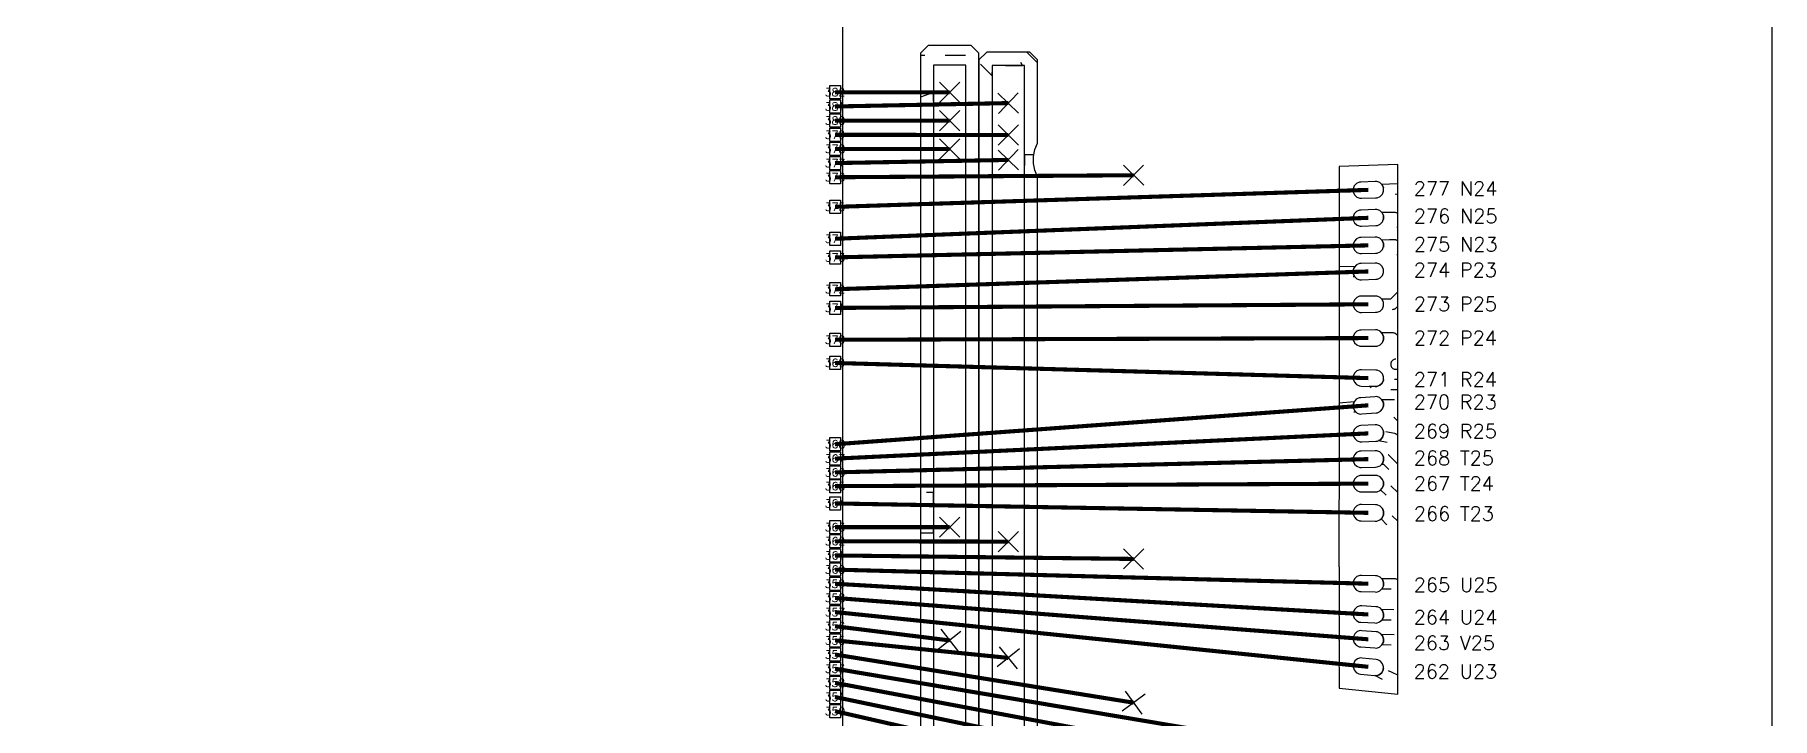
# Model space of a CAD drawing. Extents: x -8.5 to 8.5, y -8.5 to 8.5.
# Drawn here: x -0.1 to 8.5, y -2.66 to 0.72 of the extents above; entities that cross this region are included whole.
import ezdxf
from ezdxf.enums import TextEntityAlignment as Align

# ---------------------------------------------------------------- set-up
doc = ezdxf.new("R2010")
doc.units = 0
doc.header["$MEASUREMENT"] = 0
doc.linetypes.add('DASHED', pattern=[0.03, 0.015, -0.015])
for name, color, linetype in [('COPPER', 40, 'CONTINUOUS'), ('DIE_1', 5, 'CONTINUOUS'), ('DIE_PAD_1', 7, 'CONTINUOUS'), ('DIE_PAD_TEXT_1', 5, 'CONTINUOUS'), ('DIE_TEXT_1', 5, 'CONTINUOUS'), ('FINGER_PAD_1', 7, 'CONTINUOUS'), ('FINGER_TEXT_1', 4, 'CONTINUOUS'), ('RING_2', 1, 'CONTINUOUS'), ('RING_4', 3, 'CONTINUOUS'), ('TOPSOLDERMASK', 4, 'CONTINUOUS'), ('WIRE_TIER_1', 3, 'CONTINUOUS'), ('WIRE_TIER_2', 1, 'CONTINUOUS')]:
    doc.layers.add(name, color=color, linetype=linetype)
doc.styles.add('FONT0', font='romans', dxfattribs={"height": 1})

# ---------------------------------------------------------------- blocks, each defined once
blk = doc.blocks.new('FINGER-100X250OBR_1')
at = {"layer": 'FINGER_PAD_1', "flags": 128}
blk.add_lwpolyline([(0.00795, 0.07499), (-0.00795, 0.07499), (-0.02265, 0.0689), (-0.0339, 0.05765), (-0.03999, 0.04295), (-0.04, 0.035), (-0.04, -0.035), (-0.03999, -0.04295), (-0.0339, -0.05765), (-0.02265, -0.0689), (-0.00795, -0.07499), (0.00795, -0.07499), (0.02265, -0.0689), (0.0339, -0.05765), (0.03999, -0.04295), (0.04, -0.035), (0.04, 0.035), (0.03999, 0.04295), (0.0339, 0.05765), (0.02265, 0.0689)], close=True, dxfattribs=at)
blk = doc.blocks.new('WIRE_TIER_1')
at = {"layer": 'WIRE_TIER_1', "flags": 128}
for points in [[(0.04999, 0.04999), (-0.04999, -0.04998)], [(-0.04998, 0.04999), (0.04997, -0.04999)]]:
    blk.add_lwpolyline(points, dxfattribs=at)

msp = doc.modelspace()

# ---------------------------------------------------------------- linework, layer by layer
at = {"layer": 'COPPER', "linetype": 'DASHED', "ltscale": 2, "flags": 128}
for points in [[(4.53694, 0.665), (4.32306, 0.665), (4.285, 0.62694), (4.285, 0.61724), (4.5364, 0.61725), (4.575, 0.57865), (4.575, 0.62694)], [(4.73489, 0.63086), (4.61306, 0.63086), (4.575, 0.5928), (4.575, 0.57865), (4.64, 0.51365), (4.64, 0.56586), (4.7898, 0.56586), (4.78929, 0.5684), (4.77303, 0.59273), (4.773, 0.59275)], [(4.82694, 0.63086), (4.81247, 0.63086), (4.865, 0.57834), (4.865, 0.5928)], [(4.35, 0.43172), (4.285, 0.40945), (4.285, 0.35661), (4.35, 0.37888)], [(4.84625, 0.12332), (4.8, 0.12332), (4.8, 0.07334), (4.84625, 0.07334), (4.84471, 0.08109), (4.84471, 0.11557)], [(6.64681, -0.02009), (6.60557, -0.02141), (6.60557, -0.02144), (6.60557, -0.02142), (6.56713, -0.02265), (6.56954, -0.02491), (6.5761, -0.03941), (6.57661, -0.0553), (6.57099, -0.07019), (6.56873, -0.0726), (6.60714, -0.07137), (6.60714, -0.07134), (6.60716, -0.07134), (6.60716, -0.07137), (6.64681, -0.0701)], [(6.63176, -0.16155), (6.6315, -0.16156), (6.6315, -0.16155), (6.56934, -0.16221), (6.56975, -0.16258), (6.57641, -0.17704), (6.57703, -0.19293), (6.57152, -0.20785), (6.56749, -0.21221), (6.62153, -0.21164), (6.6468, -0.23692), (6.6468, -0.19611), (6.64713, -0.19404), (6.6468, -0.18574), (6.6468, -0.16662), (6.64564, -0.16576), (6.64354, -0.1645), (6.64132, -0.16345), (6.63901, -0.16262), (6.63663, -0.16203), (6.63421, -0.16167)], [(6.62969, -0.29629), (6.62913, -0.29632), (6.62913, -0.29629), (6.60623, -0.29681), (6.60623, -0.29684), (6.60622, -0.29684), (6.60622, -0.29681), (6.56777, -0.29768), (6.57017, -0.29997), (6.57659, -0.31453), (6.57695, -0.33043), (6.5712, -0.34526), (6.56891, -0.34765), (6.60733, -0.34679), (6.60733, -0.34676), (6.60734, -0.34676), (6.60734, -0.34678), (6.61958, -0.34651), (6.63975, -0.36668), (6.64157, -0.36833), (6.64354, -0.36979), (6.64564, -0.37105), (6.64679, -0.37159), (6.64679, -0.33402), (6.64702, -0.33273), (6.64679, -0.32266), (6.64679, -0.30309), (6.64554, -0.30196), (6.64357, -0.3005), (6.64147, -0.29924), (6.63925, -0.29819), (6.63694, -0.29736), (6.63456, -0.29677), (6.63214, -0.29641)], [(6.43588, -0.42884), (6.35639, -0.42965), (6.35638, -0.47963), (6.43446, -0.47883), (6.43367, -0.4781), (6.42709, -0.46361), (6.42656, -0.44772), (6.43216, -0.43282)], [(6.64678, -0.55465), (6.61088, -0.59055), (6.56864, -0.59055), (6.57054, -0.59242), (6.57673, -0.60708), (6.57683, -0.62299), (6.57084, -0.63773), (6.56807, -0.64053), (6.62176, -0.64053), (6.62421, -0.64041), (6.62663, -0.64005), (6.62901, -0.63946), (6.63132, -0.63863), (6.63354, -0.63758), (6.63564, -0.63632), (6.63761, -0.63486), (6.63943, -0.63321), (6.64108, -0.63139), (6.64211, -0.63), (6.64684, -0.62527), (6.64678, -0.61457)], [(6.62392, -0.75732), (6.62371, -0.75733), (6.60672, -0.75737), (6.60657, -0.75738), (6.56828, -0.75749), (6.57062, -0.75982), (6.57675, -0.7745), (6.57679, -0.7904), (6.57075, -0.80512), (6.56842, -0.80747), (6.60684, -0.80735), (6.60685, -0.80735), (6.6136, -0.80733), (6.63607, -0.82979), (6.63617, -0.8299), (6.63799, -0.83155), (6.63996, -0.83301), (6.64206, -0.83427), (6.64428, -0.83532), (6.64659, -0.83615), (6.64676, -0.83619), (6.64676, -0.79428), (6.64681, -0.79404), (6.64676, -0.77864), (6.64676, -0.76981), (6.64159, -0.76464), (6.63977, -0.76299), (6.6378, -0.76153), (6.6357, -0.76027), (6.63348, -0.75922), (6.63117, -0.75839), (6.62879, -0.7578), (6.62637, -0.75744)], [(6.63717, -0.88723), (6.63717, -0.88724), (6.63472, -0.88736), (6.6323, -0.88772), (6.62992, -0.88831), (6.62761, -0.88914), (6.62539, -0.89019), (6.62329, -0.89145), (6.62132, -0.89291), (6.6195, -0.89456), (6.61785, -0.89638), (6.61639, -0.89835), (6.61513, -0.90045), (6.61408, -0.90267), (6.61325, -0.90498), (6.61266, -0.90736), (6.6123, -0.90978), (6.61218, -0.91223), (6.6123, -0.91468), (6.61266, -0.9171), (6.61325, -0.91948), (6.61408, -0.92179), (6.61513, -0.92401), (6.61639, -0.92611), (6.61785, -0.92808), (6.6195, -0.9299), (6.62132, -0.93155), (6.62329, -0.93301), (6.62539, -0.93427), (6.62761, -0.93532), (6.62992, -0.93615), (6.6323, -0.93674), (6.63472, -0.9371), (6.63717, -0.93722), (6.63717, -0.93723), (6.64675, -0.93723), (6.64675, -0.88723)], [(6.57659, -0.98724), (6.57649, -0.99075), (6.56999, -1.00528), (6.55842, -1.0162), (6.54356, -1.02188), (6.53561, -1.02166), (6.50657, -1.02084), (6.51553, -1.0298), (6.51563, -1.02991), (6.51745, -1.03156), (6.51942, -1.03302), (6.52152, -1.03428), (6.52374, -1.03533), (6.52605, -1.03616), (6.52843, -1.03675), (6.53085, -1.03711), (6.5333, -1.03723), (6.5333, -1.03724), (6.64675, -1.03723), (6.64675, -0.98725)], [(6.43163, -1.09724), (6.35634, -1.10494), (6.35634, -1.11274), (6.35619, -1.11397), (6.35634, -1.11606), (6.35634, -1.15519), (6.43912, -1.14673), (6.43459, -1.14281), (6.42745, -1.12859), (6.42629, -1.11273), (6.43129, -1.09763)], [(6.63157, -1.08766), (6.63108, -1.08776), (6.63108, -1.08767), (6.56938, -1.08888), (6.57587, -1.10181), (6.57703, -1.11767), (6.57203, -1.13277), (6.56672, -1.13892), (6.60658, -1.13814), (6.60658, -1.14299), (6.60848, -1.15255), (6.6139, -1.16066), (6.64673, -1.19349), (6.64674, -1.11955), (6.64713, -1.11643), (6.64674, -1.11112), (6.64674, -1.09331), (6.64113, -1.08956)], [(6.57628, -1.24335), (6.57699, -1.25838), (6.5716, -1.27335), (6.5609, -1.28512), (6.55175, -1.28943), (6.61352, -1.30172), (6.64673, -1.33493), (6.64673, -1.26425), (6.64351, -1.26103), (6.64169, -1.25938), (6.63972, -1.25792), (6.63762, -1.25666), (6.6354, -1.25561), (6.63309, -1.25478), (6.63071, -1.25419)], [(6.56939, -1.35629), (6.57005, -1.35692), (6.5765, -1.37147), (6.5769, -1.38737), (6.57118, -1.40222), (6.56732, -1.40627), (6.57663, -1.40627), (6.64672, -1.47635), (6.64672, -1.40568), (6.60465, -1.36361), (6.60283, -1.36196), (6.60086, -1.3605), (6.59876, -1.35924), (6.59654, -1.35819), (6.59423, -1.35736), (6.59185, -1.35677), (6.58943, -1.35641), (6.58698, -1.35629)], [(4.285, -1.54656), (4.285, -1.74654), (4.35, -1.74654), (4.35, -1.54656)], [(6.56857, -1.47767), (6.57053, -1.47962), (6.57669, -1.49429), (6.57676, -1.51019), (6.57073, -1.52492), (6.56232, -1.5334), (6.64671, -1.61778), (6.64672, -1.54712), (6.58451, -1.48491), (6.58269, -1.48326), (6.58072, -1.4818), (6.57862, -1.48054), (6.5764, -1.47949), (6.57409, -1.47866), (6.57171, -1.47807), (6.56929, -1.47771)], [(6.5687, -1.62326), (6.571, -1.62564), (6.57683, -1.64045), (6.57655, -1.65634), (6.5702, -1.67093), (6.5642, -1.67673), (6.61907, -1.73159), (6.6467, -1.76779), (6.64671, -1.68857), (6.58878, -1.63063), (6.58696, -1.62898), (6.58499, -1.62752), (6.58289, -1.62626), (6.58067, -1.62521), (6.57836, -1.62438), (6.57598, -1.62379), (6.57356, -1.62343), (6.57154, -1.62333), (6.57154, -1.62331)], [(6.56765, -1.97294), (6.57116, -1.97663), (6.57686, -1.99148), (6.57644, -2.00738), (6.56997, -2.02191), (6.5689, -2.02292), (6.62125, -2.02329), (6.64505, -2.04708), (6.64515, -2.04719), (6.64668, -2.04857), (6.64668, -1.99912), (6.64694, -1.98948), (6.64668, -1.98799), (6.64668, -1.97843), (6.64556, -1.9776), (6.64346, -1.97634), (6.64124, -1.97529), (6.63893, -1.97446), (6.63655, -1.97387), (6.63413, -1.97351), (6.63184, -1.9734), (6.63184, -1.97339)], [(6.56696, -2.12553), (6.57171, -2.13086), (6.57695, -2.14589), (6.57604, -2.16176), (6.56937, -2.17556), (6.64667, -2.17675), (6.64667, -2.15295), (6.64707, -2.14607), (6.64667, -2.14324), (6.64667, -2.12677)], [(6.56656, -2.24882), (6.57203, -2.2552), (6.57697, -2.27033), (6.57574, -2.28619), (6.56929, -2.29887), (6.64667, -2.30048), (6.64667, -2.27694), (6.64706, -2.27187), (6.64667, -2.26858), (6.64667, -2.25049)], [(6.57607, -2.41639), (6.57529, -2.42401), (6.56773, -2.43802), (6.55539, -2.44806), (6.54015, -2.45263), (6.53487, -2.45209), (6.59739, -2.48195), (6.5974, -2.48193), (6.59741, -2.48194), (6.5974, -2.48196), (6.63499, -2.49991), (6.64665, -2.51157), (6.64666, -2.45011), (6.61893, -2.43686), (6.61892, -2.43689), (6.61891, -2.43688), (6.61892, -2.43686)]]:
    msp.add_lwpolyline(points, close=True, dxfattribs=at)
at = {"layer": 'DIE_1', "flags": 128}
msp.add_lwpolyline([(-3.9, -3.9), (-3.9, 3.9), (3.9, 3.9), (3.9, -3.9)], close=True, dxfattribs=at)
at = {"layer": 'DIE_PAD_1', "flags": 128}
for points in [[(3.83625, 0.3997), (3.83625, 0.4657), (3.88925, 0.4657), (3.88925, 0.3997)], [(3.83625, 0.3297), (3.83625, 0.3957), (3.88925, 0.3957), (3.88925, 0.3297)], [(3.83625, 0.2597), (3.83625, 0.3257), (3.88925, 0.3257), (3.88925, 0.2597)], [(3.83625, 0.1897), (3.83625, 0.2557), (3.88925, 0.2557), (3.88925, 0.1897)], [(3.83625, 0.1197), (3.83625, 0.1857), (3.88925, 0.1857), (3.88925, 0.1197)], [(3.83625, 0.0497), (3.83625, 0.1157), (3.88925, 0.1157), (3.88925, 0.0497)], [(3.83625, -0.0203), (3.83625, 0.0457), (3.88925, 0.0457), (3.88925, -0.0203)], [(3.83625, -0.16687), (3.83625, -0.10087), (3.88925, -0.10087), (3.88925, -0.16687)], [(3.83625, -0.32442), (3.83625, -0.25842), (3.88925, -0.25842), (3.88925, -0.32442)], [(3.83625, -0.41671), (3.83625, -0.35071), (3.88925, -0.35071), (3.88925, -0.41671)], [(3.83625, -0.57426), (3.83625, -0.50826), (3.88925, -0.50826), (3.88925, -0.57426)], [(3.83625, -0.66654), (3.83625, -0.60054), (3.88925, -0.60054), (3.88925, -0.66654)], [(3.83625, -0.8241), (3.83625, -0.7581), (3.88925, -0.7581), (3.88925, -0.8241)], [(3.83625, -0.93868), (3.83625, -0.87268), (3.88925, -0.87268), (3.88925, -0.93868)], [(3.83625, -1.34068), (3.83625, -1.27468), (3.88925, -1.27468), (3.88925, -1.34068)], [(3.83625, -1.41192), (3.83625, -1.34592), (3.88925, -1.34592), (3.88925, -1.41192)], [(3.83625, -1.47995), (3.83625, -1.41395), (3.88925, -1.41395), (3.88925, -1.47995)], [(3.83625, -1.54799), (3.83625, -1.48199), (3.88925, -1.48199), (3.88925, -1.54799)], [(3.83625, -1.63352), (3.83625, -1.56752), (3.88925, -1.56752), (3.88925, -1.63352)], [(3.83625, -1.7507), (3.83625, -1.6847), (3.88925, -1.6847), (3.88925, -1.7507)], [(3.83625, -1.8207), (3.83625, -1.7547), (3.88925, -1.7547), (3.88925, -1.8207)], [(3.83625, -1.8907), (3.83625, -1.8247), (3.88925, -1.8247), (3.88925, -1.8907)], [(3.83625, -1.9607), (3.83625, -1.8947), (3.88925, -1.8947), (3.88925, -1.9607)], [(3.83625, -2.0307), (3.83625, -1.9647), (3.88925, -1.9647), (3.88925, -2.0307)], [(3.83625, -2.1007), (3.83625, -2.0347), (3.88925, -2.0347), (3.88925, -2.1007)], [(3.83625, -2.1707), (3.83625, -2.1047), (3.88925, -2.1047), (3.88925, -2.1707)], [(3.83625, -2.2407), (3.83625, -2.1747), (3.88925, -2.1747), (3.88925, -2.2407)], [(3.83625, -2.3107), (3.83625, -2.2447), (3.88925, -2.2447), (3.88925, -2.3107)], [(3.83625, -2.3807), (3.83625, -2.3147), (3.88925, -2.3147), (3.88925, -2.3807)], [(3.83625, -2.4507), (3.83625, -2.3847), (3.88925, -2.3847), (3.88925, -2.4507)], [(3.83625, -2.5207), (3.83625, -2.4547), (3.88925, -2.4547), (3.88925, -2.5207)], [(3.83625, -2.5907), (3.83625, -2.5247), (3.88925, -2.5247), (3.88925, -2.5907)], [(3.83625, -2.6607), (3.83625, -2.5947), (3.88925, -2.5947), (3.88925, -2.6607)]]:
    msp.add_lwpolyline(points, close=True, dxfattribs=at)
at = {"layer": 'DIE_TEXT_1'}
msp.add_lwpolyline([(-8.5, -8.5), (8.5, -8.5), (8.5, 8.5), (-8.5, 8.5), (-8.5, -8.5)], dxfattribs=at)
at = {"layer": 'RING_2', "flags": 128}
msp.add_lwpolyline([(4.8, 0.56586), (4.64, 0.56586), (4.64, -4.20652), (4.20652, -4.64), (-4.20652, -4.64), (-4.64, -4.20652), (-4.64, -2.68106), (-4.68397, -2.68106), (-4.72144, -2.71853), (-4.73381, -2.7268), (-4.74756, -2.73249), (-4.76216, -2.73539), (-4.8, -2.73539), (-4.8, -4.27279), (-4.27279, -4.8), (4.27279, -4.8), (4.8, -4.27279)], close=True, dxfattribs=at)
at = {"layer": 'RING_4', "flags": 128}
msp.add_lwpolyline([(4.51, 0.56718), (4.35, 0.56718), (4.35, -4.15793), (4.51, -4.15793)], close=True, dxfattribs=at)
at = {"layer": 'TOPSOLDERMASK', "flags": 128}
msp.add_lwpolyline([(4.865, -3.99218), (4.865, 0.01488), (4.86463, 0.01543), (4.85144, 0.04728), (4.84471, 0.08109), (4.84471, 0.11557), (4.85144, 0.14938), (4.86463, 0.18123), (4.865, 0.18178), (4.865, 0.5928), (4.82694, 0.63086), (4.61306, 0.63086), (4.575, 0.5928), (4.575, -4.17958), (4.575, 0.62694), (4.53694, 0.665), (4.32306, 0.665), (4.285, 0.62694), (4.285, -4.06427)], dxfattribs=at)
msp.add_lwpolyline([(6.64682, 0.07496), (6.35642, 0.06566), (6.35641, -0.04074), (6.35611, -0.04257), (6.35641, -0.05209), (6.35634, -1.11274), (6.35619, -1.11397), (6.35634, -1.11606), (6.35633, -1.24901), (6.35633, -1.24903), (6.35633, -1.24911), (6.35629, -1.91453), (6.35671, -1.91454), (6.3567, -1.99561), (6.35644, -2.00544), (6.3567, -2.00696), (6.35669, -2.14424), (6.35619, -2.15297), (6.35669, -2.15657), (6.35669, -2.26551), (6.3561, -2.27305), (6.35668, -2.27793), (6.35668, -2.39932), (6.35605, -2.40544), (6.35668, -2.41208), (6.35667, -2.51424), (6.64665, -2.54397), (6.64666, -2.41414), (6.64693, -2.41148), (6.64666, -2.4086), (6.64667, -2.27694), (6.64706, -2.27187), (6.64667, -2.26858), (6.64667, -2.15295), (6.64707, -2.14607), (6.64667, -2.14324), (6.64668, -1.99912), (6.64694, -1.98948), (6.64668, -1.98799), (6.64669, -1.91968), (6.64671, -1.64889), (6.6469, -1.63781), (6.64671, -1.63675), (6.64672, -1.51399), (6.64677, -1.51371), (6.64672, -1.50237), (6.64672, -1.39091), (6.64697, -1.38949), (6.64673, -1.37969), (6.64673, -1.26133), (6.64709, -1.25895), (6.64673, -1.25137), (6.64674, -1.11955), (6.64713, -1.11643), (6.64674, -1.11112), (6.64675, -0.98247), (6.64702, -0.97299), (6.64675, -0.97141), (6.64676, -0.79428), (6.64681, -0.79404), (6.64676, -0.77864), (6.64677, -0.62678), (6.64685, -0.62638), (6.64678, -0.61457), (6.64679, -0.46201), (6.64709, -0.46016), (6.64679, -0.45106), (6.64679, -0.33402), (6.64702, -0.33273), (6.64679, -0.32266), (6.6468, -0.19611), (6.64713, -0.19404), (6.6468, -0.18574)], close=True, dxfattribs=at)
at = {"layer": 'WIRE_TIER_1', "const_width": 0.0203}
for points in [[(3.86275, 0.4327), (4.43, 0.4327)], [(3.86275, 0.3627), (4.72, 0.37945)], [(3.86275, 0.2927), (4.43, 0.2927)], [(3.86275, 0.2227), (4.72, 0.22167)], [(3.86275, 0.1527), (4.43, 0.1527)], [(3.86275, 0.0827), (4.72, 0.09833)], [(3.86275, 0.0127), (5.34, 0.02265)], [(3.86275, -1.7177), (4.43, -1.7177)], [(3.86275, -1.7877), (4.72, -1.78918)], [(3.86275, -1.8577), (5.34, -1.87496)], [(3.86275, -2.2077), (4.43, -2.27788)], [(3.86275, -2.2777), (4.72, -2.36439)], [(3.86275, -2.3477), (5.34, -2.58579)]]:
    msp.add_lwpolyline(points, dxfattribs=at)
at = {"layer": 'WIRE_TIER_2', "const_width": 0.0203}
for points in [[(3.86275, -0.13387), (6.5014, -0.04975)], [(3.86275, -0.29142), (6.50179, -0.18791)], [(3.86275, -0.38371), (6.5018, -0.32417)], [(3.86275, -0.54126), (6.50178, -0.45316)], [(3.86275, -0.63354), (6.50179, -0.61554)], [(3.86275, -0.7911), (6.50178, -0.78268)], [(3.86275, -0.90568), (6.50175, -0.98069)], [(3.86275, -1.30768), (6.50166, -1.1152)], [(3.86275, -1.37892), (6.50171, -1.25399)], [(3.86275, -1.44695), (6.50173, -1.38128)], [(3.86275, -1.51499), (6.50173, -1.50258)], [(3.86275, -1.60052), (6.50172, -1.64707)], [(3.86275, -1.9277), (6.50169, -1.99746)], [(3.86275, -1.9977), (6.50163, -2.14952)], [(3.86275, -2.0677), (6.50158, -2.27246)], [(3.86275, -2.1377), (6.50149, -2.40846)], [(3.86275, -2.4177), (6.50115, -2.86247)], [(3.86275, -2.4877), (6.50103, -2.98316)], [(3.86275, -2.5577), (6.50089, -3.10669)], [(3.86275, -2.6277), (6.50074, -3.23071)]]:
    msp.add_lwpolyline(points, dxfattribs=at)

# ---------------------------------------------------------------- block references
at = {"layer": 'FINGER_PAD_1'}
for p, rotation in [((6.5014, -0.04975), 271.826), ((6.50179, -0.18791), 272.246), ((6.5018, -0.32417), 271.292), ((6.50178, -0.45316), 271.912), ((6.50179, -0.61554), 270.391), ((6.50178, -0.78268), 270.183), ((6.50175, -0.98069), 268.372), ((6.50166, -1.1152), 274.172), ((6.50171, -1.25399), 272.71), ((6.50173, -1.38128), 271.4259999999999), ((6.50173, -1.50258), 270.269), ((6.50172, -1.64707), 268.989), ((6.50169, -1.99746), 268.486), ((6.50163, -2.14952), 266.707), ((6.50158, -2.27246), 265.563), ((6.50149, -2.40846), 264.141)]:
    msp.add_blockref('FINGER-100X250OBR_1', p, dxfattribs=dict(at, rotation=rotation))
at = {"layer": 'WIRE_TIER_1'}
for p in [(4.43, 0.4327), (4.43, 0.2927), (4.43, 0.1527), (4.43, -1.7177)]:
    msp.add_blockref('WIRE_TIER_1', p, dxfattribs=at)
for p, rotation in [((4.72, 0.37945), 1.119), ((4.72, 0.22167), -0.069), ((4.72, 0.09833), 1.045), ((5.34, 0.02265), 0.386), ((4.72, -1.78918), -0.099), ((5.34, -1.87496), -0.669), ((4.43, -2.27788), -7.053), ((4.72, -2.36439), -5.774000000000001), ((5.34, -2.58579), -9.156)]:
    msp.add_blockref('WIRE_TIER_1', p, dxfattribs=dict(at, rotation=rotation))

# ---------------------------------------------------------------- texts
at = {"layer": 'DIE_PAD_TEXT_1', "style": 'FONT0'}
for s, p in [('382', (3.86275, 0.4327)), ('381', (3.86275, 0.3627)), ('380', (3.86275, 0.2927)), ('379', (3.86275, 0.2227)), ('378', (3.86275, 0.1527)), ('377', (3.86275, 0.0827)), ('376', (3.86275, 0.0127)), ('375', (3.86275, -0.13387)), ('374', (3.86275, -0.29142)), ('373', (3.86275, -0.38371)), ('372', (3.86275, -0.54126)), ('371', (3.86275, -0.63354)), ('370', (3.86275, -0.7911)), ('369', (3.86275, -0.90568)), ('368', (3.86275, -1.30768)), ('367', (3.86275, -1.37892)), ('366', (3.86275, -1.44695)), ('365', (3.86275, -1.51499)), ('364', (3.86275, -1.60052)), ('363', (3.86275, -1.7177)), ('362', (3.86275, -1.7877)), ('361', (3.86275, -1.8577)), ('360', (3.86275, -1.9277)), ('359', (3.86275, -1.9977)), ('358', (3.86275, -2.0677)), ('357', (3.86275, -2.1377)), ('356', (3.86275, -2.2077)), ('355', (3.86275, -2.2777)), ('354', (3.86275, -2.3477)), ('353', (3.86275, -2.4177)), ('352', (3.86275, -2.4877)), ('351', (3.86275, -2.5577)), ('350', (3.86275, -2.6277))]:
    msp.add_text(s, height=0.0396, dxfattribs=at).set_placement(p, align=Align.MIDDLE_CENTER)
at = {"layer": 'FINGER_TEXT_1', "style": 'FONT0'}
for s, p in [('277 N24', (6.72628, -0.04255)), ('276 N25', (6.72661, -0.17911)), ('275 N23', (6.72674, -0.3191)), ('274 P23', (6.72665, -0.44564)), ('273 P25', (6.72678, -0.614)), ('272 P24', (6.72677, -0.78198)), ('271 R24', (6.72666, -0.98705)), ('270 R23', (6.72606, -1.09881)), ('269 R25', (6.72645, -1.24332)), ('268 T25', (6.72666, -1.37569)), ('267 T24', (6.72672, -1.50156)), ('266 T23', (6.72668, -1.65105)), ('265 U25', (6.72661, -2.00337)), ('264 U24', (6.72625, -2.16244)), ('263 V25', (6.7259, -2.28987)), ('262 U23', (6.72531, -2.4314))]:
    msp.add_text(s, height=0.07, dxfattribs=at).set_placement(p, align=Align.MIDDLE_LEFT)

doc.saveas('drawing.dxf')
